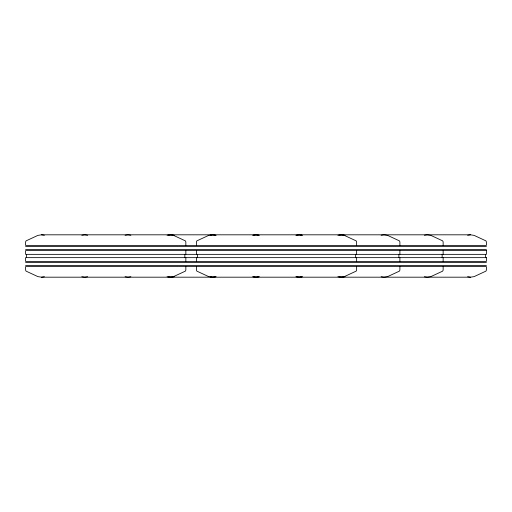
<?xml version="1.0" encoding="UTF-8"?>
<svg xmlns="http://www.w3.org/2000/svg" width="512" height="512" viewBox="0 0 512 512"><rect width="100%" height="100%" fill="white"/><g stroke="black" fill="none" stroke-linecap="round" stroke-linejoin="round"><path stroke-width="0.77" d="M41.498 234.816L37.894 235.379L26.099 240.858L25.6 241.882L25.6 245.408L486.4 245.408L486.4 241.882L485.901 240.858L474.106 235.379L470.502 234.816L41.498 234.816L44.378 235.264M81.83 235.277L84.755 234.816L87.635 235.264M125.082 235.277L128.006 234.816L130.886 235.264M167.059 235.264L169.939 234.816L173.542 235.379L185.344 240.858L185.837 241.882L185.837 245.408M168.339 235.277L171.264 234.816L174.144 235.264M210.317 235.264L213.197 234.816L216.122 235.277M252.621 235.277L255.546 234.816L258.426 235.264M253.574 235.264L256.454 234.816L259.379 235.277M295.878 235.277L298.803 234.816L301.683 235.264M296.832 235.264L299.712 234.816L302.637 235.277M41.498 277.184L470.502 277.184L474.106 276.621L485.901 271.142L486.4 270.118L486.4 266.592L25.6 266.592L25.6 270.118L26.099 271.142L37.894 276.621L41.498 277.184L44.378 276.736M337.856 235.264L340.736 234.816L344.333 235.379L356.134 240.858L356.634 241.882L356.634 245.408M339.136 235.277L342.061 234.816L344.941 235.264M87.635 276.736L84.755 277.184L81.83 276.723M381.114 235.264L383.994 234.816L387.59 235.379L399.392 240.858L399.891 241.882L399.891 245.408M130.886 276.736L128.006 277.184L125.082 276.723M424.365 235.264L427.245 234.816L430.848 235.379L442.65 240.858L443.142 241.882L443.142 245.408M174.144 276.736L171.264 277.184L168.339 276.723M467.622 235.264L470.502 234.816M215.168 276.736L212.288 277.184L208.691 276.621L196.89 271.142L196.39 270.118L196.39 266.592M216.122 276.723L213.197 277.184L210.317 276.736M258.426 276.736L255.546 277.184L252.621 276.723M259.379 276.723L256.454 277.184L253.574 276.736M301.683 276.736L298.803 277.184L295.878 276.723M302.637 276.723L299.712 277.184L296.832 276.736M344.941 276.736L342.061 277.184L339.136 276.723M25.6 246.586L486.4 246.586M25.6 249.408L486.4 249.408M25.6 262.592L486.4 262.592M25.6 265.414L486.4 265.414M215.168 235.264L212.288 234.816L208.691 235.379L196.89 240.858L196.39 241.882L196.39 245.408M467.622 276.736L470.502 277.184M424.365 276.736L427.245 277.184L430.848 276.621L442.65 271.142L443.142 270.118L443.142 266.592M381.114 276.736L383.994 277.184L387.59 276.621L399.392 271.142L399.891 270.118L399.891 266.592M337.856 276.736L340.736 277.184L344.333 276.621L356.134 271.142L356.634 270.118L356.634 266.592M167.059 276.736L169.939 277.184L173.542 276.621L185.344 271.142L185.837 270.118L185.837 266.592M485.408 254.355L485.408 257.645M443.142 250.586L443.142 254.355M443.142 257.645L443.142 261.414M442.15 254.355L442.15 257.645M399.891 250.586L399.891 254.355M399.891 257.645L399.891 261.414M398.893 254.355L398.893 257.645M356.634 250.586L356.634 254.355M356.634 257.645L356.634 261.414M355.642 254.355L355.642 257.645M197.389 254.355L197.389 257.645M196.39 250.586L196.39 254.355M196.39 257.645L196.39 261.414M185.837 250.586L185.837 254.355M185.837 257.645L185.837 261.414M184.845 254.355L184.845 257.645M26.592 254.355L26.592 257.645M486.4 250.586L25.6 250.586L25.6 254.355L486.4 254.355L486.4 250.586M486.4 257.645L25.6 257.645L25.6 261.414L486.4 261.414L486.4 257.645"/></g></svg>
